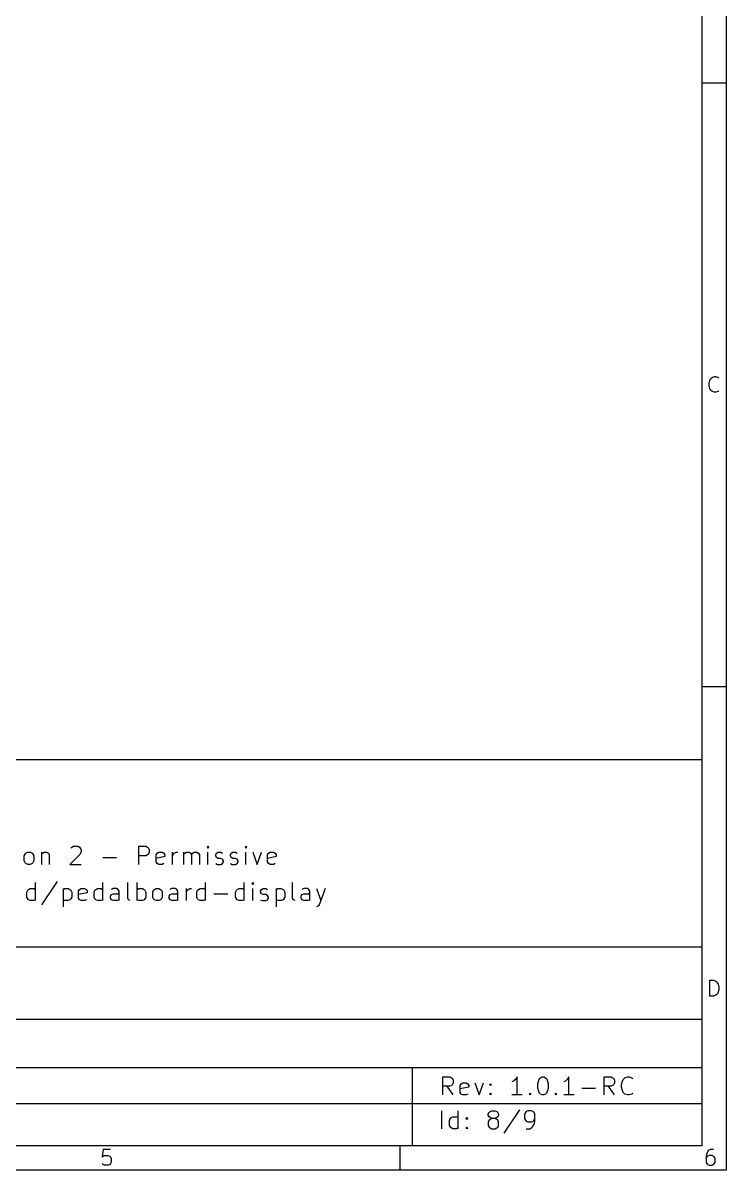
# Model space of a CAD drawing. Header units: millimetres. Extents: x 10 to 287, y -200 to -10.
# Drawn here: x 228.8 to 287, y -200 to -105 of the extents above; entities that cross this region are included whole.
import ezdxf

# ---------------------------------------------------------------- set-up
doc = ezdxf.new("R2010")
doc.units = ezdxf.units.MM
doc.layers.add('RED', color=14, linetype='CONTINUOUS')

msp = doc.modelspace()

# ---------------------------------------------------------------- linework, layer by layer
at = {"layer": 'RED', "linetype": 'CONTINUOUS'}
for p, q in [((287.0022, -10), (287.0022, -200.0072)), ((285.0022, -12), (285.0022, -198.0072)), ((287.0022, -110), (285.0022, -110)), ((285.5998, -134.8508), (285.6617, -134.6032)), ((285.5998, -135.0365), (285.5998, -134.8508)), ((285.6617, -134.6032), (285.7236, -134.4794)), ((285.7236, -134.4794), (285.8474, -134.3556)), ((285.8474, -134.3556), (286.0331, -134.2937)), ((286.0331, -134.2937), (286.1569, -134.2937)), ((286.1569, -134.2937), (286.3426, -134.3556)), ((286.3426, -134.3556), (286.4045, -134.4175)), ((285.6617, -135.2841), (285.5998, -135.0365)), ((285.7236, -135.4079), (285.6617, -135.2841)), ((285.8474, -135.5318), (285.7236, -135.4079)), ((286.0331, -135.5937), (285.8474, -135.5318)), ((286.1569, -135.5937), (286.0331, -135.5937)), ((286.3426, -135.5318), (286.1569, -135.5937)), ((286.4045, -135.4698), (286.3426, -135.5318)), ((287.0022, -160), (285.0022, -160)), ((177.0022, -166.0072), (285.0022, -166.0072)), ((285.0022, -166.0072), (285.0022, -198.0072)), ((228.8863, -173.979), (228.9577, -173.8361)), ((228.9577, -173.8361), (229.0291, -173.7647)), ((229.0291, -173.7647), (229.172, -173.6933)), ((229.172, -173.6933), (229.3863, -173.6933)), ((229.3863, -173.6933), (229.5291, -173.7647)), ((229.5291, -173.7647), (229.6006, -173.8361)), ((229.6006, -173.8361), (229.672, -173.979)), ((230.3148, -173.6933), (230.3148, -174.6933)), ((230.3148, -173.8361), (230.3862, -173.7647)), ((230.3862, -173.7647), (230.5291, -173.6933)), ((230.5291, -173.6933), (230.7434, -173.6933)), ((230.7434, -173.6933), (230.8862, -173.7647)), ((230.8862, -173.7647), (230.9577, -173.9076)), ((233.5291, -173.8361), (232.6719, -174.6933)), ((232.7434, -173.3361), (232.8148, -173.2647)), ((232.8148, -173.2647), (232.9577, -173.1933)), ((232.9577, -173.1933), (233.3148, -173.1933)), ((233.3148, -173.1933), (233.4577, -173.2647)), ((233.4577, -173.2647), (233.5291, -173.3361)), ((233.5291, -173.3361), (233.6005, -173.479)), ((233.6005, -173.6219), (233.5291, -173.8361)), ((233.6005, -173.479), (233.6005, -173.6219)), ((238.3863, -174.6933), (238.3863, -173.1933)), ((238.3863, -173.1933), (238.9577, -173.1933)), ((238.9577, -173.1933), (239.1006, -173.2647)), ((239.1006, -173.2647), (239.172, -173.3361)), ((239.172, -173.8361), (239.1006, -173.9076)), ((239.172, -173.3361), (239.2434, -173.479)), ((239.2434, -173.6933), (239.172, -173.8361)), ((239.2434, -173.479), (239.2434, -173.6933)), ((239.8149, -173.9076), (239.8863, -173.7647)), ((239.8863, -173.7647), (240.0292, -173.6933)), ((240.0292, -173.6933), (240.3149, -173.6933)), ((240.3149, -173.6933), (240.4577, -173.7647)), ((240.4577, -173.7647), (240.5292, -173.9076)), ((241.172, -174.6933), (241.172, -173.6933)), ((241.172, -173.979), (241.2434, -173.8361)), ((241.2434, -173.8361), (241.3149, -173.7647)), ((241.3149, -173.7647), (241.4577, -173.6933)), ((241.4577, -173.6933), (241.6006, -173.6933)), ((242.1006, -174.6933), (242.1006, -173.6933)), ((242.1006, -173.8361), (242.172, -173.7647)), ((242.172, -173.7647), (242.3149, -173.6933)), ((242.3149, -173.6933), (242.5292, -173.6933)), ((242.5292, -173.6933), (242.672, -173.7647)), ((242.672, -173.7647), (242.7435, -173.9076)), ((242.7435, -173.9076), (242.8149, -173.7647)), ((242.8149, -173.7647), (242.9577, -173.6933)), ((242.9577, -173.6933), (243.172, -173.6933)), ((243.172, -173.6933), (243.3149, -173.7647)), ((243.3149, -173.7647), (243.3863, -173.9076)), ((244.1006, -173.1933), (244.0292, -173.2647)), ((244.0292, -173.2647), (244.1006, -173.3361)), ((244.172, -173.2647), (244.1006, -173.1933)), ((244.1006, -173.1933), (244.1006, -173.3361)), ((244.1006, -173.3361), (244.172, -173.2647)), ((244.1006, -174.6933), (244.1006, -173.6933)), ((244.7435, -173.9076), (244.8149, -173.7647)), ((244.8149, -173.7647), (244.9578, -173.6933)), ((244.9578, -173.6933), (245.172, -173.6933)), ((245.172, -173.6933), (245.3149, -173.7647)), ((245.9578, -173.9076), (246.0292, -173.7647)), ((246.0292, -173.7647), (246.1721, -173.6933)), ((246.1721, -173.6933), (246.3863, -173.6933)), ((246.3863, -173.6933), (246.5292, -173.7647)), ((247.2435, -173.1933), (247.1721, -173.2647)), ((247.1721, -173.2647), (247.2435, -173.3361)), ((247.3149, -173.2647), (247.2435, -173.1933)), ((247.2435, -173.1933), (247.2435, -173.3361)), ((247.2435, -173.3361), (247.3149, -173.2647)), ((247.2435, -174.6933), (247.2435, -173.6933)), ((247.8149, -173.6933), (248.1721, -174.6933)), ((248.1721, -174.6933), (248.5292, -173.6933)), ((249.0293, -173.9076), (249.1007, -173.7647)), ((249.1007, -173.7647), (249.2436, -173.6933)), ((249.2436, -173.6933), (249.5293, -173.6933)), ((249.5293, -173.6933), (249.6721, -173.7647)), ((249.6721, -173.7647), (249.7436, -173.9076)), ((228.8863, -174.4076), (228.8863, -173.979)), ((228.9577, -174.5504), (228.8863, -174.4076)), ((229.0291, -174.6219), (228.9577, -174.5504)), ((229.172, -174.6933), (229.0291, -174.6219)), ((229.3863, -174.6933), (229.172, -174.6933)), ((229.5291, -174.6219), (229.3863, -174.6933)), ((229.6006, -174.5504), (229.5291, -174.6219)), ((229.672, -174.4076), (229.6006, -174.5504)), ((229.672, -173.979), (229.672, -174.4076)), ((230.9577, -173.9076), (230.9577, -174.6933)), ((232.6719, -174.6933), (233.6005, -174.6933)), ((235.3863, -174.1219), (236.5292, -174.1219)), ((238.9577, -173.979), (238.3863, -173.979)), ((239.1006, -173.9076), (238.9577, -173.979)), ((239.8149, -174.479), (239.8149, -173.9076)), ((240.5292, -174.0504), (239.8149, -174.1933)), ((239.8863, -174.6219), (239.8149, -174.479)), ((240.0292, -174.6933), (239.8863, -174.6219)), ((240.3149, -174.6933), (240.0292, -174.6933)), ((240.4577, -174.6219), (240.3149, -174.6933)), ((240.5292, -173.9076), (240.5292, -174.0504)), ((242.7435, -173.9076), (242.7435, -174.6933)), ((243.3863, -173.9076), (243.3863, -174.6933)), ((244.7435, -173.979), (244.7435, -173.9076)), ((244.8149, -174.1219), (244.7435, -173.979)), ((244.7435, -174.6219), (244.8863, -174.6933)), ((244.9578, -174.1933), (244.8149, -174.1219)), ((244.8863, -174.6933), (245.172, -174.6933)), ((245.172, -174.1933), (244.9578, -174.1933)), ((245.3149, -174.2647), (245.172, -174.1933)), ((245.172, -174.6933), (245.3149, -174.6219)), ((245.3863, -174.4076), (245.3149, -174.2647)), ((245.3149, -174.6219), (245.3863, -174.479)), ((245.3863, -174.479), (245.3863, -174.4076)), ((245.9578, -173.979), (245.9578, -173.9076)), ((246.0292, -174.1219), (245.9578, -173.979)), ((245.9578, -174.6219), (246.1006, -174.6933)), ((246.1721, -174.1933), (246.0292, -174.1219)), ((246.1006, -174.6933), (246.3863, -174.6933)), ((246.3863, -174.1933), (246.1721, -174.1933)), ((246.5292, -174.2647), (246.3863, -174.1933)), ((246.3863, -174.6933), (246.5292, -174.6219)), ((246.6006, -174.4076), (246.5292, -174.2647)), ((246.5292, -174.6219), (246.6006, -174.479)), ((246.6006, -174.479), (246.6006, -174.4076)), ((249.0293, -174.479), (249.0293, -173.9076)), ((249.7436, -174.0504), (249.0293, -174.1933)), ((249.1007, -174.6219), (249.0293, -174.479)), ((249.2436, -174.6933), (249.1007, -174.6219)), ((249.5293, -174.6933), (249.2436, -174.6933)), ((249.6721, -174.6219), (249.5293, -174.6933)), ((249.7436, -173.9076), (249.7436, -174.0504)), ((229.2428, -176.7647), (229.3857, -176.6933)), ((229.3857, -176.6933), (229.6714, -176.6933)), ((229.6714, -176.6933), (229.8143, -176.7647)), ((229.8143, -177.6933), (229.8143, -176.1933)), ((231.5999, -176.1219), (230.3142, -178.0504)), ((232.0999, -176.6933), (232.0999, -178.1933)), ((232.0999, -176.7647), (232.2428, -176.6933)), ((232.2428, -176.6933), (232.5285, -176.6933)), ((232.5285, -176.6933), (232.6713, -176.7647)), ((233.457, -176.7647), (233.5999, -176.6933)), ((233.5999, -176.6933), (233.8856, -176.6933)), ((233.8856, -176.6933), (234.0284, -176.7647)), ((234.8141, -176.7647), (234.957, -176.6933)), ((234.957, -176.6933), (235.2427, -176.6933)), ((235.2427, -176.6933), (235.3856, -176.7647)), ((235.3856, -177.6933), (235.3856, -176.1933)), ((236.2427, -176.6933), (236.0998, -176.7647)), ((236.5284, -176.6933), (236.2427, -176.6933)), ((236.6712, -176.7647), (236.5284, -176.6933)), ((237.4569, -177.479), (237.4569, -176.1933)), ((238.2426, -177.6933), (238.2426, -176.1933)), ((238.2426, -176.7647), (238.3855, -176.6933)), ((238.3855, -176.6933), (238.6712, -176.6933)), ((238.6712, -176.6933), (238.814, -176.7647)), ((239.6711, -176.7647), (239.814, -176.6933)), ((239.814, -176.6933), (240.0283, -176.6933)), ((240.0283, -176.6933), (240.1711, -176.7647)), ((241.0997, -176.6933), (240.9568, -176.7647)), ((241.3854, -176.6933), (241.0997, -176.6933)), ((241.5282, -176.7647), (241.3854, -176.6933)), ((242.3139, -177.6933), (242.3139, -176.6933)), ((242.4568, -176.7647), (242.5996, -176.6933)), ((242.5996, -176.6933), (242.7425, -176.6933)), ((243.3139, -176.7647), (243.4568, -176.6933)), ((243.4568, -176.6933), (243.7425, -176.6933)), ((243.7425, -176.6933), (243.8854, -176.7647)), ((243.8854, -177.6933), (243.8854, -176.1933)), ((246.5281, -176.7647), (246.671, -176.6933)), ((246.671, -176.6933), (246.9567, -176.6933)), ((246.9567, -176.6933), (247.0996, -176.7647)), ((247.0996, -177.6933), (247.0996, -176.1933)), ((247.8138, -176.1933), (247.7424, -176.2647)), ((247.7424, -176.2647), (247.8138, -176.3361)), ((247.8852, -176.2647), (247.8138, -176.1933)), ((247.8138, -176.1933), (247.8138, -176.3361)), ((247.8138, -176.3361), (247.8852, -176.2647)), ((247.8138, -177.6933), (247.8138, -176.6933)), ((248.5281, -176.7647), (248.671, -176.6933)), ((248.671, -176.6933), (248.8852, -176.6933)), ((248.8852, -176.6933), (249.0281, -176.7647)), ((249.7424, -176.6933), (249.7424, -178.1933)), ((249.7424, -176.7647), (249.8853, -176.6933)), ((249.8853, -176.6933), (250.171, -176.6933)), ((250.171, -176.6933), (250.3138, -176.7647)), ((251.0995, -177.479), (251.0995, -176.1933)), ((252.0281, -176.6933), (251.8852, -176.7647)), ((252.3138, -176.6933), (252.0281, -176.6933)), ((252.4566, -176.7647), (252.3138, -176.6933)), ((253.0994, -176.6933), (253.4566, -177.6933)), ((253.8137, -176.6933), (253.4566, -177.6933)), ((229.1, -176.979), (229.1714, -176.8361)), ((229.1, -177.4076), (229.1, -176.979)), ((229.1714, -177.5504), (229.1, -177.4076)), ((229.1714, -176.8361), (229.2428, -176.7647)), ((229.2428, -177.6219), (229.1714, -177.5504)), ((229.3857, -177.6933), (229.2428, -177.6219)), ((229.8143, -177.6219), (229.6714, -177.6933)), ((232.2428, -177.6933), (232.0999, -177.6219)), ((232.6713, -177.6219), (232.5285, -177.6933)), ((232.6713, -176.7647), (232.7428, -176.8361)), ((232.7428, -177.5504), (232.6713, -177.6219)), ((232.7428, -176.8361), (232.8142, -176.979)), ((232.8142, -177.4076), (232.7428, -177.5504)), ((232.8142, -176.979), (232.8142, -177.4076)), ((233.3856, -176.9076), (233.457, -176.7647)), ((233.3856, -177.479), (233.3856, -176.9076)), ((234.0999, -177.0504), (233.3856, -177.1933)), ((233.457, -177.6219), (233.3856, -177.479)), ((233.5999, -177.6933), (233.457, -177.6219)), ((234.0284, -177.6219), (233.8856, -177.6933)), ((234.0284, -176.7647), (234.0999, -176.9076)), ((234.0999, -176.9076), (234.0999, -177.0504)), ((234.6713, -176.979), (234.7427, -176.8361)), ((234.6713, -177.4076), (234.6713, -176.979)), ((234.7427, -177.5504), (234.6713, -177.4076)), ((234.7427, -176.8361), (234.8141, -176.7647)), ((234.8141, -177.6219), (234.7427, -177.5504)), ((234.957, -177.6933), (234.8141, -177.6219)), ((235.3856, -177.6219), (235.2427, -177.6933)), ((236.0284, -177.3361), (236.0998, -177.1933)), ((236.0284, -177.479), (236.0284, -177.3361)), ((236.0998, -177.6219), (236.0284, -177.479)), ((236.0998, -177.1933), (236.2427, -177.1219)), ((236.2427, -177.6933), (236.0998, -177.6219)), ((236.2427, -177.1219), (236.5998, -177.1219)), ((236.5998, -177.1219), (236.7427, -177.0504)), ((236.7427, -177.6219), (236.5998, -177.6933)), ((236.7427, -176.9076), (236.6712, -176.7647)), ((236.7427, -177.6933), (236.7427, -176.9076)), ((237.5283, -177.6219), (237.4569, -177.479)), ((237.6712, -177.6933), (237.5283, -177.6219)), ((238.3855, -177.6933), (238.2426, -177.6219)), ((238.814, -177.6219), (238.6712, -177.6933)), ((238.814, -176.7647), (238.8855, -176.8361)), ((238.8855, -177.5504), (238.814, -177.6219)), ((238.8855, -176.8361), (238.9569, -176.979)), ((238.9569, -177.4076), (238.8855, -177.5504)), ((238.9569, -176.979), (238.9569, -177.4076)), ((239.5283, -176.979), (239.5997, -176.8361)), ((239.5283, -177.4076), (239.5283, -176.979)), ((239.5997, -177.5504), (239.5283, -177.4076)), ((239.5997, -176.8361), (239.6711, -176.7647)), ((239.6711, -177.6219), (239.5997, -177.5504)), ((239.814, -177.6933), (239.6711, -177.6219)), ((240.1711, -177.6219), (240.0283, -177.6933)), ((240.1711, -176.7647), (240.2426, -176.8361)), ((240.2426, -177.5504), (240.1711, -177.6219)), ((240.2426, -176.8361), (240.314, -176.979)), ((240.314, -177.4076), (240.2426, -177.5504)), ((240.314, -176.979), (240.314, -177.4076)), ((240.8854, -177.3361), (240.9568, -177.1933)), ((240.8854, -177.479), (240.8854, -177.3361)), ((240.9568, -177.6219), (240.8854, -177.479)), ((240.9568, -177.1933), (241.0997, -177.1219)), ((241.0997, -177.6933), (240.9568, -177.6219)), ((241.0997, -177.1219), (241.4568, -177.1219)), ((241.4568, -177.1219), (241.5997, -177.0504)), ((241.5997, -177.6219), (241.4568, -177.6933)), ((241.5997, -176.9076), (241.5282, -176.7647)), ((241.5997, -177.6933), (241.5997, -176.9076)), ((242.3139, -176.979), (242.3853, -176.8361)), ((242.3853, -176.8361), (242.4568, -176.7647)), ((243.1711, -176.979), (243.2425, -176.8361)), ((243.1711, -177.4076), (243.1711, -176.979)), ((243.2425, -177.5504), (243.1711, -177.4076)), ((243.2425, -176.8361), (243.3139, -176.7647)), ((243.3139, -177.6219), (243.2425, -177.5504)), ((243.4568, -177.6933), (243.3139, -177.6219)), ((243.8854, -177.6219), (243.7425, -177.6933)), ((244.5996, -177.1219), (245.7425, -177.1219)), ((246.3853, -176.979), (246.4567, -176.8361)), ((246.3853, -177.4076), (246.3853, -176.979)), ((246.4567, -177.5504), (246.3853, -177.4076)), ((246.4567, -176.8361), (246.5281, -176.7647)), ((246.5281, -177.6219), (246.4567, -177.5504)), ((246.671, -177.6933), (246.5281, -177.6219)), ((247.0996, -177.6219), (246.9567, -177.6933)), ((248.4567, -176.9076), (248.5281, -176.7647)), ((248.4567, -176.979), (248.4567, -176.9076)), ((248.5281, -177.1219), (248.4567, -176.979)), ((248.4567, -177.6219), (248.5995, -177.6933)), ((248.671, -177.1933), (248.5281, -177.1219)), ((248.8852, -177.1933), (248.671, -177.1933)), ((249.0281, -177.2647), (248.8852, -177.1933)), ((248.8852, -177.6933), (249.0281, -177.6219)), ((249.0995, -177.4076), (249.0281, -177.2647)), ((249.0281, -177.6219), (249.0995, -177.479)), ((249.0995, -177.479), (249.0995, -177.4076)), ((249.8853, -177.6933), (249.7424, -177.6219)), ((250.3138, -177.6219), (250.171, -177.6933)), ((250.3138, -176.7647), (250.3853, -176.8361)), ((250.3853, -177.5504), (250.3138, -177.6219)), ((250.3853, -176.8361), (250.4567, -176.979)), ((250.4567, -177.4076), (250.3853, -177.5504)), ((250.4567, -176.979), (250.4567, -177.4076)), ((251.1709, -177.6219), (251.0995, -177.479)), ((251.3138, -177.6933), (251.1709, -177.6219)), ((251.8138, -177.3361), (251.8852, -177.1933)), ((251.8138, -177.479), (251.8138, -177.3361)), ((251.8852, -177.6219), (251.8138, -177.479)), ((251.8852, -177.1933), (252.0281, -177.1219)), ((252.0281, -177.6933), (251.8852, -177.6219)), ((252.0281, -177.1219), (252.3852, -177.1219)), ((252.3852, -177.1219), (252.5281, -177.0504)), ((252.5281, -177.6219), (252.3852, -177.6933)), ((252.5281, -176.9076), (252.4566, -176.7647)), ((252.5281, -177.6933), (252.5281, -176.9076)), ((229.6714, -177.6933), (229.3857, -177.6933)), ((232.5285, -177.6933), (232.2428, -177.6933)), ((233.8856, -177.6933), (233.5999, -177.6933)), ((235.2427, -177.6933), (234.957, -177.6933)), ((236.5998, -177.6933), (236.2427, -177.6933)), ((238.6712, -177.6933), (238.3855, -177.6933)), ((240.0283, -177.6933), (239.814, -177.6933)), ((241.4568, -177.6933), (241.0997, -177.6933)), ((243.7425, -177.6933), (243.4568, -177.6933)), ((246.9567, -177.6933), (246.671, -177.6933)), ((248.5995, -177.6933), (248.8852, -177.6933)), ((250.171, -177.6933), (249.8853, -177.6933)), ((252.3852, -177.6933), (252.0281, -177.6933)), ((253.2423, -178.1219), (253.0994, -178.1933)), ((253.3137, -178.0504), (253.2423, -178.1219)), ((253.4566, -177.6933), (253.3137, -178.0504)), ((177.0022, -181.5072), (285.0022, -181.5072)), ((285.6617, -185.5937), (285.6617, -184.2937)), ((285.6617, -184.2937), (285.9712, -184.2937)), ((285.9712, -184.2937), (286.1569, -184.3556)), ((286.1569, -184.3556), (286.2807, -184.4794)), ((286.2807, -184.4794), (286.3426, -184.6032)), ((286.3426, -184.6032), (286.4045, -184.8508)), ((286.4045, -185.0365), (286.3426, -185.2841)), ((286.4045, -184.8508), (286.4045, -185.0365)), ((285.9712, -185.5937), (285.6617, -185.5937)), ((286.1569, -185.5318), (285.9712, -185.5937)), ((286.2807, -185.4079), (286.1569, -185.5318)), ((286.3426, -185.2841), (286.2807, -185.4079)), ((177.0022, -187.5072), (285.0022, -187.5072)), ((177.0022, -191.5072), (285.0022, -191.5072)), ((261.0022, -191.5072), (261.0022, -198.0072)), ((263.5566, -193.7855), (263.5566, -192.2855)), ((263.5566, -192.2855), (264.128, -192.2855)), ((264.128, -192.2855), (264.2709, -192.3569)), ((264.2709, -192.3569), (264.3423, -192.4283)), ((264.3423, -192.4283), (264.4137, -192.5712)), ((264.4137, -192.7855), (264.3423, -192.9283)), ((264.4137, -192.5712), (264.4137, -192.7855)), ((264.9852, -192.9998), (265.0566, -192.8569)), ((265.0566, -192.8569), (265.1995, -192.7855)), ((265.1995, -192.7855), (265.4852, -192.7855)), ((265.4852, -192.7855), (265.628, -192.8569)), ((265.628, -192.8569), (265.6995, -192.9998)), ((266.1994, -192.7855), (266.5566, -193.7855)), ((266.5566, -193.7855), (266.9137, -192.7855)), ((267.4138, -192.9283), (267.4852, -192.8569)), ((267.4852, -192.8569), (267.5566, -192.9283)), ((267.4852, -192.8569), (267.4852, -192.9998)), ((269.4138, -192.6426), (269.271, -192.7141)), ((269.5567, -192.4998), (269.4138, -192.6426)), ((269.6995, -192.2855), (269.5567, -192.4998)), ((269.6995, -193.7855), (269.6995, -192.2855)), ((271.4139, -192.8569), (271.4853, -192.5712)), ((271.4139, -193.2141), (271.4139, -192.8569)), ((271.4853, -192.5712), (271.5567, -192.4283)), ((271.5567, -192.4283), (271.6282, -192.3569)), ((271.6282, -192.3569), (271.771, -192.2855)), ((271.771, -192.2855), (271.9139, -192.2855)), ((271.9139, -192.2855), (272.0567, -192.3569)), ((272.0567, -192.3569), (272.1282, -192.4283)), ((272.1282, -192.4283), (272.1996, -192.5712)), ((272.1996, -192.5712), (272.271, -192.8569)), ((272.271, -192.8569), (272.271, -193.2141)), ((273.6996, -192.6426), (273.5568, -192.7141)), ((273.8425, -192.4998), (273.6996, -192.6426)), ((273.9853, -192.2855), (273.8425, -192.4998)), ((273.9853, -193.7855), (273.9853, -192.2855)), ((276.9139, -193.7855), (276.9139, -192.2855)), ((276.9139, -192.2855), (277.4853, -192.2855)), ((277.4853, -192.2855), (277.6282, -192.3569)), ((277.6282, -192.3569), (277.6996, -192.4283)), ((277.6996, -192.4283), (277.771, -192.5712)), ((277.771, -192.7855), (277.6996, -192.9283)), ((277.771, -192.5712), (277.771, -192.7855)), ((278.3425, -192.9283), (278.4139, -192.6426)), ((278.4139, -192.6426), (278.4853, -192.4998)), ((278.4853, -192.4998), (278.6282, -192.3569)), ((278.6282, -192.3569), (278.8425, -192.2855)), ((278.8425, -192.2855), (278.9853, -192.2855)), ((278.9853, -192.2855), (279.1996, -192.3569)), ((279.1996, -192.3569), (279.271, -192.4283)), ((264.128, -193.0712), (263.5566, -193.0712)), ((264.4137, -193.7855), (263.9137, -193.0712)), ((264.2709, -192.9998), (264.128, -193.0712)), ((264.3423, -192.9283), (264.2709, -192.9998)), ((264.9852, -193.5712), (264.9852, -192.9998)), ((265.6995, -193.1426), (264.9852, -193.2855)), ((265.0566, -193.7141), (264.9852, -193.5712)), ((265.1995, -193.7855), (265.0566, -193.7141)), ((265.4852, -193.7855), (265.1995, -193.7855)), ((265.628, -193.7141), (265.4852, -193.7855)), ((265.6995, -192.9998), (265.6995, -193.1426)), ((267.4852, -192.9998), (267.4138, -192.9283)), ((267.4138, -193.7141), (267.4852, -193.6426)), ((267.4852, -193.7855), (267.4138, -193.7141)), ((267.5566, -192.9283), (267.4852, -192.9998)), ((267.4852, -193.6426), (267.5566, -193.7141)), ((267.4852, -193.6426), (267.4852, -193.7855)), ((267.5566, -193.7141), (267.4852, -193.7855)), ((270.1281, -193.7855), (269.271, -193.7855)), ((270.6996, -193.7141), (270.771, -193.6426)), ((270.771, -193.7855), (270.6996, -193.7141)), ((270.771, -193.6426), (270.8424, -193.7141)), ((270.771, -193.6426), (270.771, -193.7855)), ((270.8424, -193.7141), (270.771, -193.7855)), ((271.4853, -193.4998), (271.4139, -193.2141)), ((271.5567, -193.6426), (271.4853, -193.4998)), ((271.6282, -193.7141), (271.5567, -193.6426)), ((271.771, -193.7855), (271.6282, -193.7141)), ((271.9139, -193.7855), (271.771, -193.7855)), ((272.0567, -193.7141), (271.9139, -193.7855)), ((272.1282, -193.6426), (272.0567, -193.7141)), ((272.1996, -193.4998), (272.1282, -193.6426)), ((272.271, -193.2141), (272.1996, -193.4998)), ((272.8425, -193.7141), (272.9139, -193.6426)), ((272.9139, -193.7855), (272.8425, -193.7141)), ((272.9139, -193.6426), (272.9853, -193.7141)), ((272.9139, -193.6426), (272.9139, -193.7855)), ((272.9853, -193.7141), (272.9139, -193.7855)), ((274.4139, -193.7855), (273.5568, -193.7855)), ((275.0568, -193.2141), (276.1997, -193.2141)), ((277.4853, -193.0712), (276.9139, -193.0712)), ((277.771, -193.7855), (277.271, -193.0712)), ((277.6282, -192.9998), (277.4853, -193.0712)), ((277.6996, -192.9283), (277.6282, -192.9998)), ((278.3425, -193.1426), (278.3425, -192.9283)), ((278.4139, -193.4283), (278.3425, -193.1426)), ((278.4853, -193.5712), (278.4139, -193.4283)), ((278.6282, -193.7141), (278.4853, -193.5712)), ((278.8425, -193.7855), (278.6282, -193.7141)), ((278.9853, -193.7855), (278.8425, -193.7855)), ((279.1996, -193.7141), (278.9853, -193.7855)), ((279.271, -193.6426), (279.1996, -193.7141)), ((177.0022, -194.5072), (285.0022, -194.5072)), ((263.4579, -196.5933), (263.4579, -195.0933)), ((264.1722, -195.7361), (264.2436, -195.6647)), ((264.2436, -195.6647), (264.3865, -195.5933)), ((264.3865, -195.5933), (264.6722, -195.5933)), ((264.6722, -195.5933), (264.8151, -195.6647)), ((264.8151, -196.5933), (264.8151, -195.0933)), ((265.4579, -195.7361), (265.5293, -195.6647)), ((265.5293, -195.6647), (265.6007, -195.7361)), ((265.5293, -195.6647), (265.5293, -195.8076)), ((267.3151, -195.379), (267.3865, -195.2361)), ((267.3151, -195.4504), (267.3151, -195.379)), ((267.3865, -195.5933), (267.3151, -195.4504)), ((267.3865, -195.2361), (267.4579, -195.1647)), ((267.4579, -195.6647), (267.3865, -195.5933)), ((267.4579, -195.1647), (267.6008, -195.0933)), ((267.6008, -195.7361), (267.4579, -195.6647)), ((267.6008, -195.0933), (267.8865, -195.0933)), ((267.8865, -195.0933), (268.0294, -195.1647)), ((268.0294, -195.6647), (267.8865, -195.7361)), ((268.0294, -195.1647), (268.1008, -195.2361)), ((268.1008, -195.5933), (268.0294, -195.6647)), ((268.1008, -195.2361), (268.1722, -195.379)), ((268.1722, -195.4504), (268.1008, -195.5933)), ((268.1722, -195.379), (268.1722, -195.4504)), ((269.8865, -195.0219), (268.6008, -196.9504)), ((270.3865, -195.2361), (270.3151, -195.379)), ((270.3151, -195.379), (270.3151, -195.7361)), ((270.4579, -195.1647), (270.3865, -195.2361)), ((270.6008, -195.0933), (270.4579, -195.1647)), ((270.8865, -195.0933), (270.6008, -195.0933)), ((271.0294, -195.1647), (270.8865, -195.0933)), ((271.1008, -195.2361), (271.0294, -195.1647)), ((271.1722, -195.379), (271.1008, -195.2361)), ((271.1722, -195.9504), (271.1722, -195.379)), ((264.1008, -195.879), (264.1722, -195.7361)), ((264.1008, -196.3076), (264.1008, -195.879)), ((264.1722, -196.4504), (264.1008, -196.3076)), ((264.2436, -196.5219), (264.1722, -196.4504)), ((264.3865, -196.5933), (264.2436, -196.5219)), ((264.6722, -196.5933), (264.3865, -196.5933)), ((264.8151, -196.5219), (264.6722, -196.5933)), ((265.5293, -195.8076), (265.4579, -195.7361)), ((265.4579, -196.5219), (265.5293, -196.4504)), ((265.5293, -196.5933), (265.4579, -196.5219)), ((265.6007, -195.7361), (265.5293, -195.8076)), ((265.5293, -196.4504), (265.6007, -196.5219)), ((265.5293, -196.4504), (265.5293, -196.5933)), ((265.6007, -196.5219), (265.5293, -196.5933)), ((267.3865, -195.879), (267.3151, -196.0219)), ((267.3151, -196.0219), (267.3151, -196.3076)), ((267.3151, -196.3076), (267.3865, -196.4504)), ((267.4579, -195.8076), (267.3865, -195.879)), ((267.3865, -196.4504), (267.4579, -196.5219)), ((267.6008, -195.7361), (267.4579, -195.8076)), ((267.4579, -196.5219), (267.6008, -196.5933)), ((267.8865, -195.7361), (267.6008, -195.7361)), ((267.6008, -196.5933), (267.8865, -196.5933)), ((268.0294, -195.8076), (267.8865, -195.7361)), ((267.8865, -196.5933), (268.0294, -196.5219)), ((268.1008, -195.879), (268.0294, -195.8076)), ((268.0294, -196.5219), (268.1008, -196.4504)), ((268.1722, -196.0219), (268.1008, -195.879)), ((268.1008, -196.4504), (268.1722, -196.3076)), ((268.1722, -196.3076), (268.1722, -196.0219)), ((270.3151, -195.7361), (270.3865, -195.879)), ((270.3865, -195.879), (270.4579, -195.9504)), ((270.4579, -195.9504), (270.6008, -196.0219)), ((270.4579, -196.5933), (270.7436, -196.5933)), ((270.6008, -196.0219), (270.8865, -196.0219)), ((270.7436, -196.5933), (270.8865, -196.5219)), ((270.8865, -196.0219), (271.0294, -195.9504)), ((270.8865, -196.5219), (270.9579, -196.4504)), ((270.9579, -196.4504), (271.1008, -196.2361)), ((271.0294, -195.9504), (271.1008, -195.879)), ((271.1008, -195.879), (271.1722, -195.7361)), ((271.1008, -196.2361), (271.1722, -195.9504)), ((285.0022, -198.0072), (12, -198.0072)), ((285.0022, -198.0072), (177.0022, -198.0072)), ((235.4081, -198.3009), (235.3462, -198.9199)), ((236.0271, -198.3009), (235.4081, -198.3009)), ((260, -198.0072), (260, -200.0072)), ((285.5319, -198.4247), (285.4081, -198.6104)), ((285.5938, -198.3628), (285.5319, -198.4247)), ((285.7176, -198.3009), (285.5938, -198.3628)), ((285.9652, -198.3009), (285.7176, -198.3009)), ((235.3462, -198.9199), (235.4081, -198.858)), ((235.4081, -199.539), (235.3462, -199.477)), ((235.4081, -198.858), (235.5319, -198.7961)), ((235.5319, -198.7961), (235.8414, -198.7961)), ((235.8414, -198.7961), (235.9652, -198.858)), ((235.9652, -198.858), (236.0271, -198.9199)), ((236.0271, -199.477), (235.9652, -199.539)), ((236.0271, -198.9199), (236.089, -199.0437)), ((236.089, -199.3532), (236.0271, -199.477)), ((236.089, -199.0437), (236.089, -199.3532)), ((285.4081, -198.6104), (285.3462, -198.858)), ((285.3462, -198.858), (285.3462, -199.3532)), ((285.4081, -198.9199), (285.3462, -199.0437)), ((285.3462, -199.3532), (285.4081, -199.477)), ((285.47, -198.858), (285.4081, -198.9199)), ((285.4081, -199.477), (285.47, -199.539)), ((285.5938, -198.7961), (285.47, -198.858)), ((285.8414, -198.7961), (285.5938, -198.7961)), ((285.9652, -198.858), (285.8414, -198.7961)), ((286.0271, -198.9199), (285.9652, -198.858)), ((285.9652, -199.539), (286.0271, -199.477)), ((286.089, -199.0437), (286.0271, -198.9199)), ((286.0271, -199.477), (286.089, -199.3532)), ((286.089, -199.3532), (286.089, -199.0437)), ((287.0022, -200.0072), (10, -200.0072)), ((235.5319, -199.6009), (235.4081, -199.539)), ((235.8414, -199.6009), (235.5319, -199.6009)), ((235.9652, -199.539), (235.8414, -199.6009)), ((285.47, -199.539), (285.5938, -199.6009)), ((285.5938, -199.6009), (285.8414, -199.6009)), ((285.8414, -199.6009), (285.9652, -199.539))]:
    msp.add_line(p, q, dxfattribs=at)

doc.saveas('drawing.dxf')
